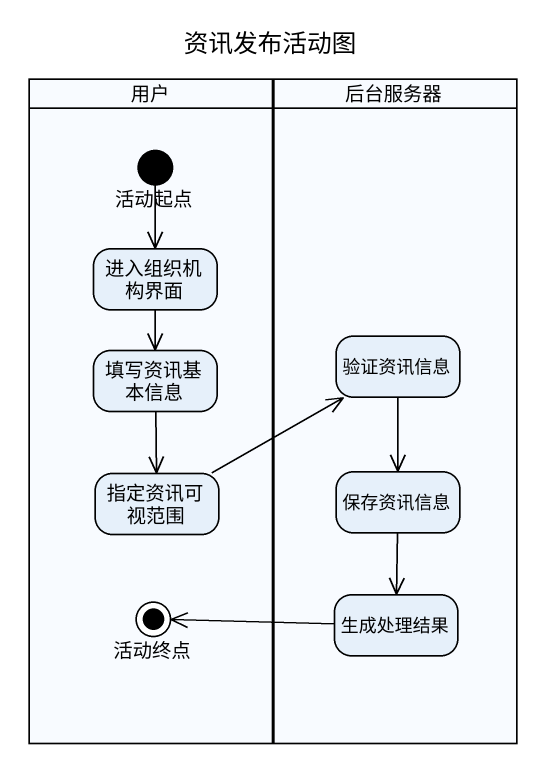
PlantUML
@startuml
title 资讯发布活动图
hide empty description
state 用户 <<partition>> {
  state 活动起点 <<start>>
  state 进入组织机构界面
  state 填写资讯基本信息
  state 指定资讯可视范围
  state 活动终点 <<end>>
}
state 后台服务器 <<partition>> {
  state 验证资讯信息
  state 保存资讯信息
  state 生成处理结果
}
活动起点 --> 进入组织机构界面
进入组织机构界面 --> 填写资讯基本信息
填写资讯基本信息 --> 指定资讯可视范围
验证资讯信息 --> 保存资讯信息
指定资讯可视范围 -right-> 验证资讯信息
保存资讯信息 --> 生成处理结果
生成处理结果 -left-> 活动终点
@enduml
